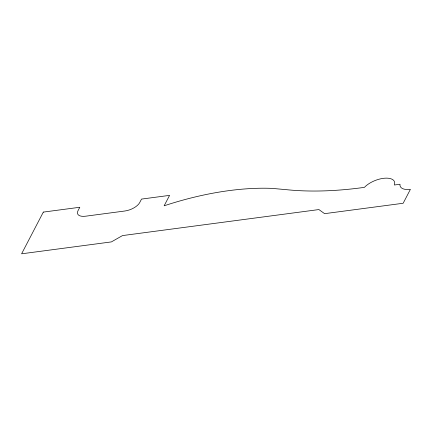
<?xml version="1.0" encoding="UTF-8"?>
<svg xmlns="http://www.w3.org/2000/svg" width="432" height="432" viewBox="0 0 432 432"><rect width="100%" height="100%" fill="white"/><g stroke="black" fill="none" stroke-linecap="round" stroke-linejoin="round"><path stroke-width="0.65" d="M43.33 212.096L21.6 253.805L111.38 241.909L122.51 235.58L318.902 209.563L324.599 213.662L403.159 203.256L410.4 189.351A16.216 7.565 -21.7 0 1 399.994 184.259L394.384 185.004A17.577 8.197 -21.7 0 0 384.626 178.211A17.577 8.197 -21.7 0 0 364.424 187.353A260.118 121.316 -21.7 0 1 287.912 189.821L272.052 188.379A189.437 88.349 -21.7 0 0 164.149 205.799L169.582 195.372L141.523 199.087L139.714 202.565A12.479 5.821 -21.7 0 1 124.87 211L85.59 216.205A12.479 5.821 -21.7 0 1 77.992 210.74L79.801 207.263L43.33 212.096"/></g></svg>
